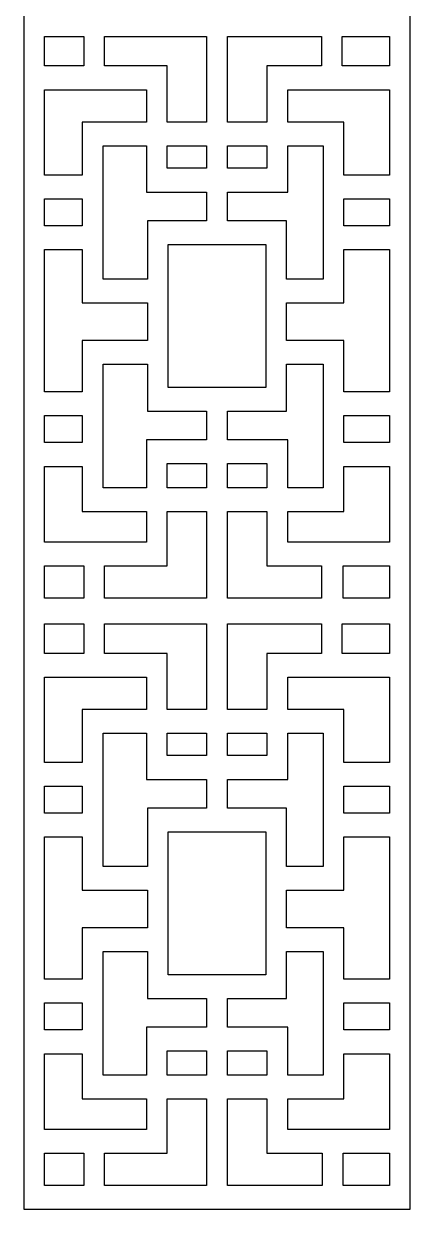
# Model space of a CAD drawing. Header units: centimetres. Extents: x -0.71 to 0.71, y -4.33 to 4.33.
# Drawn here: x -0.707 to 0.707, y -4.331 to 0.001 of the extents above; entities that cross this region are included whole.
import ezdxf

# ---------------------------------------------------------------- set-up
doc = ezdxf.new("R2010")
doc.units = ezdxf.units.CM
doc.header["$MEASUREMENT"] = 0
doc.layers.add('Layer 1', color=7, linetype='Continuous')

msp = doc.modelspace()

# ---------------------------------------------------------------- linework, layer by layer
at = {"layer": 'Layer 1', "color": 242}
for points, knots in [([(0.70659, -4.33142), (0.70659, -4.33142), (-0.70659, -4.33142), (-0.70659, -4.33142), (-0.70659, -4.33142), (-0.70659, -4.33142), (-0.70659, -2.18509), (-0.70659, -2.18509), (-0.70659, -2.18509), (-0.70659, -2.18509), (-0.70659, -2.10757), (-0.70659, -2.10757), (-0.70659, -2.10757), (-0.70659, -2.10757), (-0.70659, -0.03876), (-0.70659, -0.03876), (-0.70659, -0.03876), (-0.70659, -0.03876), (-0.70659, 0.03876), (-0.70659, 0.03876), (-0.70659, 0.03876), (-0.70659, 0.03876), (-0.70659, 2.10758), (-0.70659, 2.10758), (-0.70659, 2.10758), (-0.70659, 2.10758), (-0.70659, 2.1851), (-0.70659, 2.1851), (-0.70659, 2.1851), (-0.70659, 2.1851), (-0.70659, 4.33143), (-0.70659, 4.33143), (-0.70659, 4.33143), (-0.70659, 4.33143), (0.70659, 4.33143), (0.70659, 4.33143), (0.70659, 4.33143), (0.70659, 4.33143), (0.70659, 2.1851), (0.70659, 2.1851), (0.70659, 2.1851), (0.70659, 2.1851), (0.70659, 2.10758), (0.70659, 2.10758), (0.70659, 2.10758), (0.70659, 2.10758), (0.70659, 0.03876), (0.70659, 0.03876), (0.70659, 0.03876), (0.70659, 0.03876), (0.70659, -0.03876), (0.70659, -0.03876), (0.70659, -0.03876), (0.70659, -0.03876), (0.70659, -2.10757), (0.70659, -2.10757), (0.70659, -2.10757), (0.70659, -2.10757), (0.70659, -2.18509), (0.70659, -2.18509), (0.70659, -2.18509), (0.70659, -2.18509), (0.70659, -4.33142), (0.70659, -4.33142)], [0, 0, 0, 0, 0.0588235, 0.0588235, 0.0588235, 0.0588235, 0.1176471, 0.1176471, 0.1176471, 0.1176471, 0.1764706, 0.1764706, 0.1764706, 0.1764706, 0.2352941, 0.2352941, 0.2352941, 0.2352941, 0.2941176, 0.2941176, 0.2941176, 0.2941176, 0.3529412, 0.3529412, 0.3529412, 0.3529412, 0.4117647, 0.4117647, 0.4117647, 0.4117647, 0.4705882, 0.4705882, 0.4705882, 0.4705882, 0.5294118, 0.5294118, 0.5294118, 0.5294118, 0.5882353, 0.5882353, 0.5882353, 0.5882353, 0.6470588, 0.6470588, 0.6470588, 0.6470588, 0.7058824, 0.7058824, 0.7058824, 0.7058824, 0.7647059, 0.7647059, 0.7647059, 0.7647059, 0.8235294, 0.8235294, 0.8235294, 0.8235294, 0.8823529, 0.8823529, 0.8823529, 0.8823529, 1, 1, 1, 1]), ([(-0.48648, -0.15349), (-0.48648, -0.15349), (-0.48648, -0.04594), (-0.48648, -0.04594), (-0.48648, -0.04594), (-0.48648, -0.04594), (-0.63018, -0.04594), (-0.63018, -0.04594), (-0.63018, -0.04594), (-0.63018, -0.04594), (-0.63018, -0.15349), (-0.63018, -0.15349), (-0.63018, -0.15349), (-0.63018, -0.15349), (-0.48648, -0.15349), (-0.48648, -0.15349)], [0, 0, 0, 0, 0.2, 0.2, 0.2, 0.2, 0.4, 0.4, 0.4, 0.4, 0.6, 0.6, 0.6, 0.6, 1, 1, 1, 1]), ([(-0.41067, -0.04594), (-0.41067, -0.04594), (-0.41067, -0.15349), (-0.41067, -0.15349), (-0.41067, -0.15349), (-0.41067, -0.15349), (-0.18191, -0.15349), (-0.18191, -0.15349), (-0.18191, -0.15349), (-0.18191, -0.15349), (-0.18191, -0.35863), (-0.18191, -0.35863), (-0.18191, -0.35863), (-0.18191, -0.35863), (-0.0382, -0.35863), (-0.0382, -0.35863), (-0.0382, -0.35863), (-0.0382, -0.35863), (-0.0382, -0.08024), (-0.0382, -0.08024), (-0.0382, -0.08024), (-0.0382, -0.08024), (-0.0382, -0.04594), (-0.0382, -0.04594), (-0.0382, -0.04594), (-0.0382, -0.04594), (-0.41067, -0.04594), (-0.41067, -0.04594)], [0, 0, 0, 0, 0.125, 0.125, 0.125, 0.125, 0.25, 0.25, 0.25, 0.25, 0.375, 0.375, 0.375, 0.375, 0.5, 0.5, 0.5, 0.5, 0.625, 0.625, 0.625, 0.625, 0.75, 0.75, 0.75, 0.75, 1, 1, 1, 1]), ([(0.38213, -0.15349), (0.38213, -0.15349), (0.38213, -0.04594), (0.38213, -0.04594), (0.38213, -0.04594), (0.38213, -0.04594), (0.03821, -0.04594), (0.03821, -0.04594), (0.03821, -0.04594), (0.03821, -0.04594), (0.03821, -0.08024), (0.03821, -0.08024), (0.03821, -0.08024), (0.03821, -0.08024), (0.03821, -0.35863), (0.03821, -0.35863), (0.03821, -0.35863), (0.03821, -0.35863), (0.18191, -0.35863), (0.18191, -0.35863), (0.18191, -0.35863), (0.18191, -0.35863), (0.18191, -0.15349), (0.18191, -0.15349), (0.18191, -0.15349), (0.18191, -0.15349), (0.38213, -0.15349), (0.38213, -0.15349)], [0, 0, 0, 0, 0.125, 0.125, 0.125, 0.125, 0.25, 0.25, 0.25, 0.25, 0.375, 0.375, 0.375, 0.375, 0.5, 0.5, 0.5, 0.5, 0.625, 0.625, 0.625, 0.625, 0.75, 0.75, 0.75, 0.75, 1, 1, 1, 1]), ([(0.45793, -0.04594), (0.45793, -0.04594), (0.45793, -0.15349), (0.45793, -0.15349), (0.45793, -0.15349), (0.45793, -0.15349), (0.63018, -0.15349), (0.63018, -0.15349), (0.63018, -0.15349), (0.63018, -0.15349), (0.63018, -0.04594), (0.63018, -0.04594), (0.63018, -0.04594), (0.63018, -0.04594), (0.45793, -0.04594), (0.45793, -0.04594)], [0, 0, 0, 0, 0.2, 0.2, 0.2, 0.2, 0.4, 0.4, 0.4, 0.4, 0.6, 0.6, 0.6, 0.6, 1, 1, 1, 1]), ([(-0.63018, -0.55254), (-0.63018, -0.55254), (-0.49253, -0.55254), (-0.49253, -0.55254), (-0.49253, -0.55254), (-0.49253, -0.55254), (-0.49253, -0.35863), (-0.49253, -0.35863), (-0.49253, -0.35863), (-0.49253, -0.35863), (-0.25832, -0.35863), (-0.25832, -0.35863), (-0.25832, -0.35863), (-0.25832, -0.35863), (-0.25832, -0.24024), (-0.25832, -0.24024), (-0.25832, -0.24024), (-0.25832, -0.24024), (-0.63018, -0.24024), (-0.63018, -0.24024), (-0.63018, -0.24024), (-0.63018, -0.24024), (-0.63018, -0.55254), (-0.63018, -0.55254)], [0, 0, 0, 0, 0.1428571, 0.1428571, 0.1428571, 0.1428571, 0.2857143, 0.2857143, 0.2857143, 0.2857143, 0.4285714, 0.4285714, 0.4285714, 0.4285714, 0.5714286, 0.5714286, 0.5714286, 0.5714286, 0.7142857, 0.7142857, 0.7142857, 0.7142857, 1, 1, 1, 1]), ([(0.63018, -0.24024), (0.63018, -0.24024), (0.25833, -0.24024), (0.25833, -0.24024), (0.25833, -0.24024), (0.25833, -0.24024), (0.25833, -0.35863), (0.25833, -0.35863), (0.25833, -0.35863), (0.25833, -0.35863), (0.46395, -0.35863), (0.46395, -0.35863), (0.46395, -0.35863), (0.46395, -0.35863), (0.46395, -0.55254), (0.46395, -0.55254), (0.46395, -0.55254), (0.46395, -0.55254), (0.63018, -0.55254), (0.63018, -0.55254), (0.63018, -0.55254), (0.63018, -0.55254), (0.63018, -0.24024), (0.63018, -0.24024)], [0, 0, 0, 0, 0.1428571, 0.1428571, 0.1428571, 0.1428571, 0.2857143, 0.2857143, 0.2857143, 0.2857143, 0.4285714, 0.4285714, 0.4285714, 0.4285714, 0.5714286, 0.5714286, 0.5714286, 0.5714286, 0.7142857, 0.7142857, 0.7142857, 0.7142857, 1, 1, 1, 1]), ([(-0.0382, -0.71928), (-0.0382, -0.71928), (-0.0382, -0.61395), (-0.0382, -0.61395), (-0.0382, -0.61395), (-0.0382, -0.61395), (-0.25832, -0.61395), (-0.25832, -0.61395), (-0.25832, -0.61395), (-0.25832, -0.61395), (-0.25832, -0.44538), (-0.25832, -0.44538), (-0.25832, -0.44538), (-0.25832, -0.44538), (-0.41612, -0.44538), (-0.41612, -0.44538), (-0.41612, -0.44538), (-0.41612, -0.44538), (-0.41612, -0.93213), (-0.41612, -0.93213), (-0.41612, -0.93213), (-0.41612, -0.93213), (-0.25432, -0.93213), (-0.25432, -0.93213), (-0.25432, -0.93213), (-0.25432, -0.93213), (-0.25432, -0.71928), (-0.25432, -0.71928), (-0.25432, -0.71928), (-0.25432, -0.71928), (-0.0382, -0.71928), (-0.0382, -0.71928)], [0, 0, 0, 0, 0.1111111, 0.1111111, 0.1111111, 0.1111111, 0.2222222, 0.2222222, 0.2222222, 0.2222222, 0.3333333, 0.3333333, 0.3333333, 0.3333333, 0.4444444, 0.4444444, 0.4444444, 0.4444444, 0.5555556, 0.5555556, 0.5555556, 0.5555556, 0.6666667, 0.6666667, 0.6666667, 0.6666667, 0.7777778, 0.7777778, 0.7777778, 0.7777778, 1, 1, 1, 1]), ([(-0.0382, -0.52719), (-0.0382, -0.52719), (-0.0382, -0.44538), (-0.0382, -0.44538), (-0.0382, -0.44538), (-0.0382, -0.44538), (-0.18191, -0.44538), (-0.18191, -0.44538), (-0.18191, -0.44538), (-0.18191, -0.44538), (-0.18191, -0.52719), (-0.18191, -0.52719), (-0.18191, -0.52719), (-0.18191, -0.52719), (-0.0382, -0.52719), (-0.0382, -0.52719)], [0, 0, 0, 0, 0.2, 0.2, 0.2, 0.2, 0.4, 0.4, 0.4, 0.4, 0.6, 0.6, 0.6, 0.6, 1, 1, 1, 1]), ([(0.03821, -0.44538), (0.03821, -0.44538), (0.03821, -0.52719), (0.03821, -0.52719), (0.03821, -0.52719), (0.03821, -0.52719), (0.18191, -0.52719), (0.18191, -0.52719), (0.18191, -0.52719), (0.18191, -0.52719), (0.18191, -0.44538), (0.18191, -0.44538), (0.18191, -0.44538), (0.18191, -0.44538), (0.03821, -0.44538), (0.03821, -0.44538)], [0, 0, 0, 0, 0.2, 0.2, 0.2, 0.2, 0.4, 0.4, 0.4, 0.4, 0.6, 0.6, 0.6, 0.6, 1, 1, 1, 1]), ([(0.03821, -0.61395), (0.03821, -0.61395), (0.03821, -0.71928), (0.03821, -0.71928), (0.03821, -0.71928), (0.03821, -0.71928), (0.25432, -0.71928), (0.25432, -0.71928), (0.25432, -0.71928), (0.25432, -0.71928), (0.25432, -0.93213), (0.25432, -0.93213), (0.25432, -0.93213), (0.25432, -0.93213), (0.38753, -0.93213), (0.38753, -0.93213), (0.38753, -0.93213), (0.38753, -0.93213), (0.38753, -0.44538), (0.38753, -0.44538), (0.38753, -0.44538), (0.38753, -0.44538), (0.25833, -0.44538), (0.25833, -0.44538), (0.25833, -0.44538), (0.25833, -0.44538), (0.25833, -0.61395), (0.25833, -0.61395), (0.25833, -0.61395), (0.25833, -0.61395), (0.03821, -0.61395), (0.03821, -0.61395)], [0, 0, 0, 0, 0.1111111, 0.1111111, 0.1111111, 0.1111111, 0.2222222, 0.2222222, 0.2222222, 0.2222222, 0.3333333, 0.3333333, 0.3333333, 0.3333333, 0.4444444, 0.4444444, 0.4444444, 0.4444444, 0.5555556, 0.5555556, 0.5555556, 0.5555556, 0.6666667, 0.6666667, 0.6666667, 0.6666667, 0.7777778, 0.7777778, 0.7777778, 0.7777778, 1, 1, 1, 1]), ([(-0.63018, -0.73786), (-0.63018, -0.73786), (-0.49253, -0.73786), (-0.49253, -0.73786), (-0.49253, -0.73786), (-0.49253, -0.73786), (-0.49253, -0.63929), (-0.49253, -0.63929), (-0.49253, -0.63929), (-0.49253, -0.63929), (-0.63018, -0.63929), (-0.63018, -0.63929), (-0.63018, -0.63929), (-0.63018, -0.63929), (-0.63018, -0.73786), (-0.63018, -0.73786)], [0, 0, 0, 0, 0.2, 0.2, 0.2, 0.2, 0.4, 0.4, 0.4, 0.4, 0.6, 0.6, 0.6, 0.6, 1, 1, 1, 1]), ([(0.63018, -0.63929), (0.63018, -0.63929), (0.46395, -0.63929), (0.46395, -0.63929), (0.46395, -0.63929), (0.46395, -0.63929), (0.46395, -0.73786), (0.46395, -0.73786), (0.46395, -0.73786), (0.46395, -0.73786), (0.63018, -0.73786), (0.63018, -0.73786), (0.63018, -0.73786), (0.63018, -0.73786), (0.63018, -0.63929), (0.63018, -0.63929)], [0, 0, 0, 0, 0.2, 0.2, 0.2, 0.2, 0.4, 0.4, 0.4, 0.4, 0.6, 0.6, 0.6, 0.6, 1, 1, 1, 1]), ([(0.17791, -0.80604), (0.17791, -0.80604), (-0.1779, -0.80604), (-0.1779, -0.80604), (-0.1779, -0.80604), (-0.1779, -0.80604), (-0.1779, -1.32826), (-0.1779, -1.32826), (-0.1779, -1.32826), (-0.1779, -1.32826), (0.17791, -1.32826), (0.17791, -1.32826), (0.17791, -1.32826), (0.17791, -1.32826), (0.17791, -0.80604), (0.17791, -0.80604)], [0, 0, 0, 0, 0.2, 0.2, 0.2, 0.2, 0.4, 0.4, 0.4, 0.4, 0.6, 0.6, 0.6, 0.6, 1, 1, 1, 1]), ([(-0.63018, -1.34439), (-0.63018, -1.34439), (-0.49253, -1.34439), (-0.49253, -1.34439), (-0.49253, -1.34439), (-0.49253, -1.34439), (-0.49253, -1.1568), (-0.49253, -1.1568), (-0.49253, -1.1568), (-0.49253, -1.1568), (-0.25432, -1.1568), (-0.25432, -1.1568), (-0.25432, -1.1568), (-0.25432, -1.1568), (-0.25432, -1.01889), (-0.25432, -1.01889), (-0.25432, -1.01889), (-0.25432, -1.01889), (-0.49253, -1.01889), (-0.49253, -1.01889), (-0.49253, -1.01889), (-0.49253, -1.01889), (-0.49253, -0.82462), (-0.49253, -0.82462), (-0.49253, -0.82462), (-0.49253, -0.82462), (-0.63018, -0.82462), (-0.63018, -0.82462), (-0.63018, -0.82462), (-0.63018, -0.82462), (-0.63018, -1.34439), (-0.63018, -1.34439)], [0, 0, 0, 0, 0.1111111, 0.1111111, 0.1111111, 0.1111111, 0.2222222, 0.2222222, 0.2222222, 0.2222222, 0.3333333, 0.3333333, 0.3333333, 0.3333333, 0.4444444, 0.4444444, 0.4444444, 0.4444444, 0.5555556, 0.5555556, 0.5555556, 0.5555556, 0.6666667, 0.6666667, 0.6666667, 0.6666667, 0.7777778, 0.7777778, 0.7777778, 0.7777778, 1, 1, 1, 1]), ([(0.63018, -0.82462), (0.63018, -0.82462), (0.46395, -0.82462), (0.46395, -0.82462), (0.46395, -0.82462), (0.46395, -0.82462), (0.46395, -1.01889), (0.46395, -1.01889), (0.46395, -1.01889), (0.46395, -1.01889), (0.25432, -1.01889), (0.25432, -1.01889), (0.25432, -1.01889), (0.25432, -1.01889), (0.25432, -1.1568), (0.25432, -1.1568), (0.25432, -1.1568), (0.25432, -1.1568), (0.46395, -1.1568), (0.46395, -1.1568), (0.46395, -1.1568), (0.46395, -1.1568), (0.46395, -1.34439), (0.46395, -1.34439), (0.46395, -1.34439), (0.46395, -1.34439), (0.63018, -1.34439), (0.63018, -1.34439), (0.63018, -1.34439), (0.63018, -1.34439), (0.63018, -0.82462), (0.63018, -0.82462)], [0, 0, 0, 0, 0.1111111, 0.1111111, 0.1111111, 0.1111111, 0.2222222, 0.2222222, 0.2222222, 0.2222222, 0.3333333, 0.3333333, 0.3333333, 0.3333333, 0.4444444, 0.4444444, 0.4444444, 0.4444444, 0.5555556, 0.5555556, 0.5555556, 0.5555556, 0.6666667, 0.6666667, 0.6666667, 0.6666667, 0.7777778, 0.7777778, 0.7777778, 0.7777778, 1, 1, 1, 1]), ([(-0.25832, -1.69483), (-0.25832, -1.69483), (-0.25832, -1.51925), (-0.25832, -1.51925), (-0.25832, -1.51925), (-0.25832, -1.51925), (-0.0382, -1.51925), (-0.0382, -1.51925), (-0.0382, -1.51925), (-0.0382, -1.51925), (-0.0382, -1.41502), (-0.0382, -1.41502), (-0.0382, -1.41502), (-0.0382, -1.41502), (-0.25432, -1.41502), (-0.25432, -1.41502), (-0.25432, -1.41502), (-0.25432, -1.41502), (-0.25432, -1.24356), (-0.25432, -1.24356), (-0.25432, -1.24356), (-0.25432, -1.24356), (-0.41612, -1.24356), (-0.41612, -1.24356), (-0.41612, -1.24356), (-0.41612, -1.24356), (-0.41612, -1.69483), (-0.41612, -1.69483), (-0.41612, -1.69483), (-0.41612, -1.69483), (-0.25832, -1.69483), (-0.25832, -1.69483)], [0, 0, 0, 0, 0.1111111, 0.1111111, 0.1111111, 0.1111111, 0.2222222, 0.2222222, 0.2222222, 0.2222222, 0.3333333, 0.3333333, 0.3333333, 0.3333333, 0.4444444, 0.4444444, 0.4444444, 0.4444444, 0.5555556, 0.5555556, 0.5555556, 0.5555556, 0.6666667, 0.6666667, 0.6666667, 0.6666667, 0.7777778, 0.7777778, 0.7777778, 0.7777778, 1, 1, 1, 1]), ([(0.25432, -1.24356), (0.25432, -1.24356), (0.25432, -1.41502), (0.25432, -1.41502), (0.25432, -1.41502), (0.25432, -1.41502), (0.03821, -1.41502), (0.03821, -1.41502), (0.03821, -1.41502), (0.03821, -1.41502), (0.03821, -1.51925), (0.03821, -1.51925), (0.03821, -1.51925), (0.03821, -1.51925), (0.25833, -1.51925), (0.25833, -1.51925), (0.25833, -1.51925), (0.25833, -1.51925), (0.25833, -1.69483), (0.25833, -1.69483), (0.25833, -1.69483), (0.25833, -1.69483), (0.38753, -1.69483), (0.38753, -1.69483), (0.38753, -1.69483), (0.38753, -1.69483), (0.38753, -1.24356), (0.38753, -1.24356), (0.38753, -1.24356), (0.38753, -1.24356), (0.25432, -1.24356), (0.25432, -1.24356)], [0, 0, 0, 0, 0.1111111, 0.1111111, 0.1111111, 0.1111111, 0.2222222, 0.2222222, 0.2222222, 0.2222222, 0.3333333, 0.3333333, 0.3333333, 0.3333333, 0.4444444, 0.4444444, 0.4444444, 0.4444444, 0.5555556, 0.5555556, 0.5555556, 0.5555556, 0.6666667, 0.6666667, 0.6666667, 0.6666667, 0.7777778, 0.7777778, 0.7777778, 0.7777778, 1, 1, 1, 1]), ([(-0.63018, -1.52972), (-0.63018, -1.52972), (-0.49253, -1.52972), (-0.49253, -1.52972), (-0.49253, -1.52972), (-0.49253, -1.52972), (-0.49253, -1.43115), (-0.49253, -1.43115), (-0.49253, -1.43115), (-0.49253, -1.43115), (-0.63018, -1.43115), (-0.63018, -1.43115), (-0.63018, -1.43115), (-0.63018, -1.43115), (-0.63018, -1.52972), (-0.63018, -1.52972)], [0, 0, 0, 0, 0.2, 0.2, 0.2, 0.2, 0.4, 0.4, 0.4, 0.4, 0.6, 0.6, 0.6, 0.6, 1, 1, 1, 1]), ([(0.63018, -1.43115), (0.63018, -1.43115), (0.46395, -1.43115), (0.46395, -1.43115), (0.46395, -1.43115), (0.46395, -1.43115), (0.46395, -1.52972), (0.46395, -1.52972), (0.46395, -1.52972), (0.46395, -1.52972), (0.63018, -1.52972), (0.63018, -1.52972), (0.63018, -1.52972), (0.63018, -1.52972), (0.63018, -1.43115), (0.63018, -1.43115)], [0, 0, 0, 0, 0.2, 0.2, 0.2, 0.2, 0.4, 0.4, 0.4, 0.4, 0.6, 0.6, 0.6, 0.6, 1, 1, 1, 1]), ([(-0.63018, -1.89296), (-0.63018, -1.89296), (-0.25832, -1.89296), (-0.25832, -1.89296), (-0.25832, -1.89296), (-0.25832, -1.89296), (-0.25832, -1.78159), (-0.25832, -1.78159), (-0.25832, -1.78159), (-0.25832, -1.78159), (-0.49253, -1.78159), (-0.49253, -1.78159), (-0.49253, -1.78159), (-0.49253, -1.78159), (-0.49253, -1.61647), (-0.49253, -1.61647), (-0.49253, -1.61647), (-0.49253, -1.61647), (-0.63018, -1.61647), (-0.63018, -1.61647), (-0.63018, -1.61647), (-0.63018, -1.61647), (-0.63018, -1.89296), (-0.63018, -1.89296)], [0, 0, 0, 0, 0.1428571, 0.1428571, 0.1428571, 0.1428571, 0.2857143, 0.2857143, 0.2857143, 0.2857143, 0.4285714, 0.4285714, 0.4285714, 0.4285714, 0.5714286, 0.5714286, 0.5714286, 0.5714286, 0.7142857, 0.7142857, 0.7142857, 0.7142857, 1, 1, 1, 1]), ([(-0.0382, -1.69483), (-0.0382, -1.69483), (-0.0382, -1.60601), (-0.0382, -1.60601), (-0.0382, -1.60601), (-0.0382, -1.60601), (-0.18191, -1.60601), (-0.18191, -1.60601), (-0.18191, -1.60601), (-0.18191, -1.60601), (-0.18191, -1.69483), (-0.18191, -1.69483), (-0.18191, -1.69483), (-0.18191, -1.69483), (-0.0382, -1.69483), (-0.0382, -1.69483)], [0, 0, 0, 0, 0.2, 0.2, 0.2, 0.2, 0.4, 0.4, 0.4, 0.4, 0.6, 0.6, 0.6, 0.6, 1, 1, 1, 1]), ([(0.18191, -1.69483), (0.18191, -1.69483), (0.18191, -1.60601), (0.18191, -1.60601), (0.18191, -1.60601), (0.18191, -1.60601), (0.03821, -1.60601), (0.03821, -1.60601), (0.03821, -1.60601), (0.03821, -1.60601), (0.03821, -1.69483), (0.03821, -1.69483), (0.03821, -1.69483), (0.03821, -1.69483), (0.18191, -1.69483), (0.18191, -1.69483)], [0, 0, 0, 0, 0.2, 0.2, 0.2, 0.2, 0.4, 0.4, 0.4, 0.4, 0.6, 0.6, 0.6, 0.6, 1, 1, 1, 1]), ([(0.63018, -1.61647), (0.63018, -1.61647), (0.46395, -1.61647), (0.46395, -1.61647), (0.46395, -1.61647), (0.46395, -1.61647), (0.46395, -1.78159), (0.46395, -1.78159), (0.46395, -1.78159), (0.46395, -1.78159), (0.25833, -1.78159), (0.25833, -1.78159), (0.25833, -1.78159), (0.25833, -1.78159), (0.25833, -1.89296), (0.25833, -1.89296), (0.25833, -1.89296), (0.25833, -1.89296), (0.63018, -1.89296), (0.63018, -1.89296), (0.63018, -1.89296), (0.63018, -1.89296), (0.63018, -1.61647), (0.63018, -1.61647)], [0, 0, 0, 0, 0.1428571, 0.1428571, 0.1428571, 0.1428571, 0.2857143, 0.2857143, 0.2857143, 0.2857143, 0.4285714, 0.4285714, 0.4285714, 0.4285714, 0.5714286, 0.5714286, 0.5714286, 0.5714286, 0.7142857, 0.7142857, 0.7142857, 0.7142857, 1, 1, 1, 1]), ([(-0.41067, -1.97971), (-0.41067, -1.97971), (-0.41067, -2.09833), (-0.41067, -2.09833), (-0.41067, -2.09833), (-0.41067, -2.09833), (-0.0382, -2.09833), (-0.0382, -2.09833), (-0.0382, -2.09833), (-0.0382, -2.09833), (-0.0382, -1.78159), (-0.0382, -1.78159), (-0.0382, -1.78159), (-0.0382, -1.78159), (-0.18191, -1.78159), (-0.18191, -1.78159), (-0.18191, -1.78159), (-0.18191, -1.78159), (-0.18191, -1.97971), (-0.18191, -1.97971), (-0.18191, -1.97971), (-0.18191, -1.97971), (-0.41067, -1.97971), (-0.41067, -1.97971)], [0, 0, 0, 0, 0.1428571, 0.1428571, 0.1428571, 0.1428571, 0.2857143, 0.2857143, 0.2857143, 0.2857143, 0.4285714, 0.4285714, 0.4285714, 0.4285714, 0.5714286, 0.5714286, 0.5714286, 0.5714286, 0.7142857, 0.7142857, 0.7142857, 0.7142857, 1, 1, 1, 1]), ([(0.38213, -2.09833), (0.38213, -2.09833), (0.38213, -1.97971), (0.38213, -1.97971), (0.38213, -1.97971), (0.38213, -1.97971), (0.18191, -1.97971), (0.18191, -1.97971), (0.18191, -1.97971), (0.18191, -1.97971), (0.18191, -1.78159), (0.18191, -1.78159), (0.18191, -1.78159), (0.18191, -1.78159), (0.03821, -1.78159), (0.03821, -1.78159), (0.03821, -1.78159), (0.03821, -1.78159), (0.03821, -2.09833), (0.03821, -2.09833), (0.03821, -2.09833), (0.03821, -2.09833), (0.38213, -2.09833), (0.38213, -2.09833)], [0, 0, 0, 0, 0.1428571, 0.1428571, 0.1428571, 0.1428571, 0.2857143, 0.2857143, 0.2857143, 0.2857143, 0.4285714, 0.4285714, 0.4285714, 0.4285714, 0.5714286, 0.5714286, 0.5714286, 0.5714286, 0.7142857, 0.7142857, 0.7142857, 0.7142857, 1, 1, 1, 1]), ([(-0.48713, -2.09833), (-0.48713, -2.09833), (-0.48713, -1.97971), (-0.48713, -1.97971), (-0.48713, -1.97971), (-0.48713, -1.97971), (-0.63018, -1.97971), (-0.63018, -1.97971), (-0.63018, -1.97971), (-0.63018, -1.97971), (-0.63018, -2.09833), (-0.63018, -2.09833), (-0.63018, -2.09833), (-0.63018, -2.09833), (-0.48713, -2.09833), (-0.48713, -2.09833)], [0, 0, 0, 0, 0.2, 0.2, 0.2, 0.2, 0.4, 0.4, 0.4, 0.4, 0.6, 0.6, 0.6, 0.6, 1, 1, 1, 1]), ([(0.63018, -1.97971), (0.63018, -1.97971), (0.46108, -1.97971), (0.46108, -1.97971), (0.46108, -1.97971), (0.46108, -1.97971), (0.46108, -2.09833), (0.46108, -2.09833), (0.46108, -2.09833), (0.46108, -2.09833), (0.63018, -2.09833), (0.63018, -2.09833), (0.63018, -2.09833), (0.63018, -2.09833), (0.63018, -1.97971), (0.63018, -1.97971)], [0, 0, 0, 0, 0.2, 0.2, 0.2, 0.2, 0.4, 0.4, 0.4, 0.4, 0.6, 0.6, 0.6, 0.6, 1, 1, 1, 1]), ([(-0.48648, -2.29982), (-0.48648, -2.29982), (-0.48648, -2.19227), (-0.48648, -2.19227), (-0.48648, -2.19227), (-0.48648, -2.19227), (-0.63018, -2.19227), (-0.63018, -2.19227), (-0.63018, -2.19227), (-0.63018, -2.19227), (-0.63018, -2.29982), (-0.63018, -2.29982), (-0.63018, -2.29982), (-0.63018, -2.29982), (-0.48648, -2.29982), (-0.48648, -2.29982)], [0, 0, 0, 0, 0.2, 0.2, 0.2, 0.2, 0.4, 0.4, 0.4, 0.4, 0.6, 0.6, 0.6, 0.6, 1, 1, 1, 1]), ([(-0.41067, -2.19227), (-0.41067, -2.19227), (-0.41067, -2.29982), (-0.41067, -2.29982), (-0.41067, -2.29982), (-0.41067, -2.29982), (-0.18191, -2.29982), (-0.18191, -2.29982), (-0.18191, -2.29982), (-0.18191, -2.29982), (-0.18191, -2.50496), (-0.18191, -2.50496), (-0.18191, -2.50496), (-0.18191, -2.50496), (-0.0382, -2.50496), (-0.0382, -2.50496), (-0.0382, -2.50496), (-0.0382, -2.50496), (-0.0382, -2.22658), (-0.0382, -2.22658), (-0.0382, -2.22658), (-0.0382, -2.22658), (-0.0382, -2.19227), (-0.0382, -2.19227), (-0.0382, -2.19227), (-0.0382, -2.19227), (-0.41067, -2.19227), (-0.41067, -2.19227)], [0, 0, 0, 0, 0.125, 0.125, 0.125, 0.125, 0.25, 0.25, 0.25, 0.25, 0.375, 0.375, 0.375, 0.375, 0.5, 0.5, 0.5, 0.5, 0.625, 0.625, 0.625, 0.625, 0.75, 0.75, 0.75, 0.75, 1, 1, 1, 1]), ([(0.38213, -2.29982), (0.38213, -2.29982), (0.38213, -2.19227), (0.38213, -2.19227), (0.38213, -2.19227), (0.38213, -2.19227), (0.03821, -2.19227), (0.03821, -2.19227), (0.03821, -2.19227), (0.03821, -2.19227), (0.03821, -2.22658), (0.03821, -2.22658), (0.03821, -2.22658), (0.03821, -2.22658), (0.03821, -2.50496), (0.03821, -2.50496), (0.03821, -2.50496), (0.03821, -2.50496), (0.18191, -2.50496), (0.18191, -2.50496), (0.18191, -2.50496), (0.18191, -2.50496), (0.18191, -2.29982), (0.18191, -2.29982), (0.18191, -2.29982), (0.18191, -2.29982), (0.38213, -2.29982), (0.38213, -2.29982)], [0, 0, 0, 0, 0.125, 0.125, 0.125, 0.125, 0.25, 0.25, 0.25, 0.25, 0.375, 0.375, 0.375, 0.375, 0.5, 0.5, 0.5, 0.5, 0.625, 0.625, 0.625, 0.625, 0.75, 0.75, 0.75, 0.75, 1, 1, 1, 1]), ([(0.45793, -2.19227), (0.45793, -2.19227), (0.45793, -2.29982), (0.45793, -2.29982), (0.45793, -2.29982), (0.45793, -2.29982), (0.63018, -2.29982), (0.63018, -2.29982), (0.63018, -2.29982), (0.63018, -2.29982), (0.63018, -2.19227), (0.63018, -2.19227), (0.63018, -2.19227), (0.63018, -2.19227), (0.45793, -2.19227), (0.45793, -2.19227)], [0, 0, 0, 0, 0.2, 0.2, 0.2, 0.2, 0.4, 0.4, 0.4, 0.4, 0.6, 0.6, 0.6, 0.6, 1, 1, 1, 1]), ([(-0.63018, -2.69887), (-0.63018, -2.69887), (-0.49253, -2.69887), (-0.49253, -2.69887), (-0.49253, -2.69887), (-0.49253, -2.69887), (-0.49253, -2.50496), (-0.49253, -2.50496), (-0.49253, -2.50496), (-0.49253, -2.50496), (-0.25832, -2.50496), (-0.25832, -2.50496), (-0.25832, -2.50496), (-0.25832, -2.50496), (-0.25832, -2.38658), (-0.25832, -2.38658), (-0.25832, -2.38658), (-0.25832, -2.38658), (-0.63018, -2.38658), (-0.63018, -2.38658), (-0.63018, -2.38658), (-0.63018, -2.38658), (-0.63018, -2.69887), (-0.63018, -2.69887)], [0, 0, 0, 0, 0.1428571, 0.1428571, 0.1428571, 0.1428571, 0.2857143, 0.2857143, 0.2857143, 0.2857143, 0.4285714, 0.4285714, 0.4285714, 0.4285714, 0.5714286, 0.5714286, 0.5714286, 0.5714286, 0.7142857, 0.7142857, 0.7142857, 0.7142857, 1, 1, 1, 1]), ([(0.63018, -2.38658), (0.63018, -2.38658), (0.25833, -2.38658), (0.25833, -2.38658), (0.25833, -2.38658), (0.25833, -2.38658), (0.25833, -2.50496), (0.25833, -2.50496), (0.25833, -2.50496), (0.25833, -2.50496), (0.46395, -2.50496), (0.46395, -2.50496), (0.46395, -2.50496), (0.46395, -2.50496), (0.46395, -2.69887), (0.46395, -2.69887), (0.46395, -2.69887), (0.46395, -2.69887), (0.63018, -2.69887), (0.63018, -2.69887), (0.63018, -2.69887), (0.63018, -2.69887), (0.63018, -2.38658), (0.63018, -2.38658)], [0, 0, 0, 0, 0.1428571, 0.1428571, 0.1428571, 0.1428571, 0.2857143, 0.2857143, 0.2857143, 0.2857143, 0.4285714, 0.4285714, 0.4285714, 0.4285714, 0.5714286, 0.5714286, 0.5714286, 0.5714286, 0.7142857, 0.7142857, 0.7142857, 0.7142857, 1, 1, 1, 1]), ([(-0.0382, -2.86562), (-0.0382, -2.86562), (-0.0382, -2.76028), (-0.0382, -2.76028), (-0.0382, -2.76028), (-0.0382, -2.76028), (-0.25832, -2.76028), (-0.25832, -2.76028), (-0.25832, -2.76028), (-0.25832, -2.76028), (-0.25832, -2.59172), (-0.25832, -2.59172), (-0.25832, -2.59172), (-0.25832, -2.59172), (-0.41612, -2.59172), (-0.41612, -2.59172), (-0.41612, -2.59172), (-0.41612, -2.59172), (-0.41612, -3.07847), (-0.41612, -3.07847), (-0.41612, -3.07847), (-0.41612, -3.07847), (-0.25432, -3.07847), (-0.25432, -3.07847), (-0.25432, -3.07847), (-0.25432, -3.07847), (-0.25432, -2.86562), (-0.25432, -2.86562), (-0.25432, -2.86562), (-0.25432, -2.86562), (-0.0382, -2.86562), (-0.0382, -2.86562)], [0, 0, 0, 0, 0.1111111, 0.1111111, 0.1111111, 0.1111111, 0.2222222, 0.2222222, 0.2222222, 0.2222222, 0.3333333, 0.3333333, 0.3333333, 0.3333333, 0.4444444, 0.4444444, 0.4444444, 0.4444444, 0.5555556, 0.5555556, 0.5555556, 0.5555556, 0.6666667, 0.6666667, 0.6666667, 0.6666667, 0.7777778, 0.7777778, 0.7777778, 0.7777778, 1, 1, 1, 1]), ([(-0.0382, -2.67353), (-0.0382, -2.67353), (-0.0382, -2.59172), (-0.0382, -2.59172), (-0.0382, -2.59172), (-0.0382, -2.59172), (-0.18191, -2.59172), (-0.18191, -2.59172), (-0.18191, -2.59172), (-0.18191, -2.59172), (-0.18191, -2.67353), (-0.18191, -2.67353), (-0.18191, -2.67353), (-0.18191, -2.67353), (-0.0382, -2.67353), (-0.0382, -2.67353)], [0, 0, 0, 0, 0.2, 0.2, 0.2, 0.2, 0.4, 0.4, 0.4, 0.4, 0.6, 0.6, 0.6, 0.6, 1, 1, 1, 1]), ([(0.03821, -2.59172), (0.03821, -2.59172), (0.03821, -2.67353), (0.03821, -2.67353), (0.03821, -2.67353), (0.03821, -2.67353), (0.18191, -2.67353), (0.18191, -2.67353), (0.18191, -2.67353), (0.18191, -2.67353), (0.18191, -2.59172), (0.18191, -2.59172), (0.18191, -2.59172), (0.18191, -2.59172), (0.03821, -2.59172), (0.03821, -2.59172)], [0, 0, 0, 0, 0.2, 0.2, 0.2, 0.2, 0.4, 0.4, 0.4, 0.4, 0.6, 0.6, 0.6, 0.6, 1, 1, 1, 1]), ([(0.03821, -2.76028), (0.03821, -2.76028), (0.03821, -2.86562), (0.03821, -2.86562), (0.03821, -2.86562), (0.03821, -2.86562), (0.25432, -2.86562), (0.25432, -2.86562), (0.25432, -2.86562), (0.25432, -2.86562), (0.25432, -3.07847), (0.25432, -3.07847), (0.25432, -3.07847), (0.25432, -3.07847), (0.38753, -3.07847), (0.38753, -3.07847), (0.38753, -3.07847), (0.38753, -3.07847), (0.38753, -2.59172), (0.38753, -2.59172), (0.38753, -2.59172), (0.38753, -2.59172), (0.25833, -2.59172), (0.25833, -2.59172), (0.25833, -2.59172), (0.25833, -2.59172), (0.25833, -2.76028), (0.25833, -2.76028), (0.25833, -2.76028), (0.25833, -2.76028), (0.03821, -2.76028), (0.03821, -2.76028)], [0, 0, 0, 0, 0.1111111, 0.1111111, 0.1111111, 0.1111111, 0.2222222, 0.2222222, 0.2222222, 0.2222222, 0.3333333, 0.3333333, 0.3333333, 0.3333333, 0.4444444, 0.4444444, 0.4444444, 0.4444444, 0.5555556, 0.5555556, 0.5555556, 0.5555556, 0.6666667, 0.6666667, 0.6666667, 0.6666667, 0.7777778, 0.7777778, 0.7777778, 0.7777778, 1, 1, 1, 1]), ([(-0.63018, -2.8842), (-0.63018, -2.8842), (-0.49253, -2.8842), (-0.49253, -2.8842), (-0.49253, -2.8842), (-0.49253, -2.8842), (-0.49253, -2.78562), (-0.49253, -2.78562), (-0.49253, -2.78562), (-0.49253, -2.78562), (-0.63018, -2.78562), (-0.63018, -2.78562), (-0.63018, -2.78562), (-0.63018, -2.78562), (-0.63018, -2.8842), (-0.63018, -2.8842)], [0, 0, 0, 0, 0.2, 0.2, 0.2, 0.2, 0.4, 0.4, 0.4, 0.4, 0.6, 0.6, 0.6, 0.6, 1, 1, 1, 1]), ([(0.63018, -2.78562), (0.63018, -2.78562), (0.46395, -2.78562), (0.46395, -2.78562), (0.46395, -2.78562), (0.46395, -2.78562), (0.46395, -2.8842), (0.46395, -2.8842), (0.46395, -2.8842), (0.46395, -2.8842), (0.63018, -2.8842), (0.63018, -2.8842), (0.63018, -2.8842), (0.63018, -2.8842), (0.63018, -2.78562), (0.63018, -2.78562)], [0, 0, 0, 0, 0.2, 0.2, 0.2, 0.2, 0.4, 0.4, 0.4, 0.4, 0.6, 0.6, 0.6, 0.6, 1, 1, 1, 1]), ([(-0.63018, -3.49072), (-0.63018, -3.49072), (-0.49253, -3.49072), (-0.49253, -3.49072), (-0.49253, -3.49072), (-0.49253, -3.49072), (-0.49253, -3.30314), (-0.49253, -3.30314), (-0.49253, -3.30314), (-0.49253, -3.30314), (-0.25432, -3.30314), (-0.25432, -3.30314), (-0.25432, -3.30314), (-0.25432, -3.30314), (-0.25432, -3.16522), (-0.25432, -3.16522), (-0.25432, -3.16522), (-0.25432, -3.16522), (-0.49253, -3.16522), (-0.49253, -3.16522), (-0.49253, -3.16522), (-0.49253, -3.16522), (-0.49253, -2.97095), (-0.49253, -2.97095), (-0.49253, -2.97095), (-0.49253, -2.97095), (-0.63018, -2.97095), (-0.63018, -2.97095), (-0.63018, -2.97095), (-0.63018, -2.97095), (-0.63018, -3.49072), (-0.63018, -3.49072)], [0, 0, 0, 0, 0.1111111, 0.1111111, 0.1111111, 0.1111111, 0.2222222, 0.2222222, 0.2222222, 0.2222222, 0.3333333, 0.3333333, 0.3333333, 0.3333333, 0.4444444, 0.4444444, 0.4444444, 0.4444444, 0.5555556, 0.5555556, 0.5555556, 0.5555556, 0.6666667, 0.6666667, 0.6666667, 0.6666667, 0.7777778, 0.7777778, 0.7777778, 0.7777778, 1, 1, 1, 1]), ([(0.17791, -2.95237), (0.17791, -2.95237), (-0.1779, -2.95237), (-0.1779, -2.95237), (-0.1779, -2.95237), (-0.1779, -2.95237), (-0.1779, -3.4746), (-0.1779, -3.4746), (-0.1779, -3.4746), (-0.1779, -3.4746), (0.17791, -3.4746), (0.17791, -3.4746), (0.17791, -3.4746), (0.17791, -3.4746), (0.17791, -2.95237), (0.17791, -2.95237)], [0, 0, 0, 0, 0.2, 0.2, 0.2, 0.2, 0.4, 0.4, 0.4, 0.4, 0.6, 0.6, 0.6, 0.6, 1, 1, 1, 1]), ([(0.63018, -2.97095), (0.63018, -2.97095), (0.46395, -2.97095), (0.46395, -2.97095), (0.46395, -2.97095), (0.46395, -2.97095), (0.46395, -3.16522), (0.46395, -3.16522), (0.46395, -3.16522), (0.46395, -3.16522), (0.25432, -3.16522), (0.25432, -3.16522), (0.25432, -3.16522), (0.25432, -3.16522), (0.25432, -3.30314), (0.25432, -3.30314), (0.25432, -3.30314), (0.25432, -3.30314), (0.46395, -3.30314), (0.46395, -3.30314), (0.46395, -3.30314), (0.46395, -3.30314), (0.46395, -3.49072), (0.46395, -3.49072), (0.46395, -3.49072), (0.46395, -3.49072), (0.63018, -3.49072), (0.63018, -3.49072), (0.63018, -3.49072), (0.63018, -3.49072), (0.63018, -2.97095), (0.63018, -2.97095)], [0, 0, 0, 0, 0.1111111, 0.1111111, 0.1111111, 0.1111111, 0.2222222, 0.2222222, 0.2222222, 0.2222222, 0.3333333, 0.3333333, 0.3333333, 0.3333333, 0.4444444, 0.4444444, 0.4444444, 0.4444444, 0.5555556, 0.5555556, 0.5555556, 0.5555556, 0.6666667, 0.6666667, 0.6666667, 0.6666667, 0.7777778, 0.7777778, 0.7777778, 0.7777778, 1, 1, 1, 1]), ([(-0.25832, -3.84116), (-0.25832, -3.84116), (-0.25832, -3.66558), (-0.25832, -3.66558), (-0.25832, -3.66558), (-0.25832, -3.66558), (-0.0382, -3.66558), (-0.0382, -3.66558), (-0.0382, -3.66558), (-0.0382, -3.66558), (-0.0382, -3.56135), (-0.0382, -3.56135), (-0.0382, -3.56135), (-0.0382, -3.56135), (-0.25432, -3.56135), (-0.25432, -3.56135), (-0.25432, -3.56135), (-0.25432, -3.56135), (-0.25432, -3.38989), (-0.25432, -3.38989), (-0.25432, -3.38989), (-0.25432, -3.38989), (-0.41612, -3.38989), (-0.41612, -3.38989), (-0.41612, -3.38989), (-0.41612, -3.38989), (-0.41612, -3.84116), (-0.41612, -3.84116), (-0.41612, -3.84116), (-0.41612, -3.84116), (-0.25832, -3.84116), (-0.25832, -3.84116)], [0, 0, 0, 0, 0.1111111, 0.1111111, 0.1111111, 0.1111111, 0.2222222, 0.2222222, 0.2222222, 0.2222222, 0.3333333, 0.3333333, 0.3333333, 0.3333333, 0.4444444, 0.4444444, 0.4444444, 0.4444444, 0.5555556, 0.5555556, 0.5555556, 0.5555556, 0.6666667, 0.6666667, 0.6666667, 0.6666667, 0.7777778, 0.7777778, 0.7777778, 0.7777778, 1, 1, 1, 1]), ([(0.25432, -3.38989), (0.25432, -3.38989), (0.25432, -3.56135), (0.25432, -3.56135), (0.25432, -3.56135), (0.25432, -3.56135), (0.03821, -3.56135), (0.03821, -3.56135), (0.03821, -3.56135), (0.03821, -3.56135), (0.03821, -3.66558), (0.03821, -3.66558), (0.03821, -3.66558), (0.03821, -3.66558), (0.25833, -3.66558), (0.25833, -3.66558), (0.25833, -3.66558), (0.25833, -3.66558), (0.25833, -3.84116), (0.25833, -3.84116), (0.25833, -3.84116), (0.25833, -3.84116), (0.38753, -3.84116), (0.38753, -3.84116), (0.38753, -3.84116), (0.38753, -3.84116), (0.38753, -3.38989), (0.38753, -3.38989), (0.38753, -3.38989), (0.38753, -3.38989), (0.25432, -3.38989), (0.25432, -3.38989)], [0, 0, 0, 0, 0.1111111, 0.1111111, 0.1111111, 0.1111111, 0.2222222, 0.2222222, 0.2222222, 0.2222222, 0.3333333, 0.3333333, 0.3333333, 0.3333333, 0.4444444, 0.4444444, 0.4444444, 0.4444444, 0.5555556, 0.5555556, 0.5555556, 0.5555556, 0.6666667, 0.6666667, 0.6666667, 0.6666667, 0.7777778, 0.7777778, 0.7777778, 0.7777778, 1, 1, 1, 1]), ([(-0.63018, -3.67605), (-0.63018, -3.67605), (-0.49253, -3.67605), (-0.49253, -3.67605), (-0.49253, -3.67605), (-0.49253, -3.67605), (-0.49253, -3.57748), (-0.49253, -3.57748), (-0.49253, -3.57748), (-0.49253, -3.57748), (-0.63018, -3.57748), (-0.63018, -3.57748), (-0.63018, -3.57748), (-0.63018, -3.57748), (-0.63018, -3.67605), (-0.63018, -3.67605)], [0, 0, 0, 0, 0.2, 0.2, 0.2, 0.2, 0.4, 0.4, 0.4, 0.4, 0.6, 0.6, 0.6, 0.6, 1, 1, 1, 1]), ([(0.63018, -3.57748), (0.63018, -3.57748), (0.46395, -3.57748), (0.46395, -3.57748), (0.46395, -3.57748), (0.46395, -3.57748), (0.46395, -3.67605), (0.46395, -3.67605), (0.46395, -3.67605), (0.46395, -3.67605), (0.63018, -3.67605), (0.63018, -3.67605), (0.63018, -3.67605), (0.63018, -3.67605), (0.63018, -3.57748), (0.63018, -3.57748)], [0, 0, 0, 0, 0.2, 0.2, 0.2, 0.2, 0.4, 0.4, 0.4, 0.4, 0.6, 0.6, 0.6, 0.6, 1, 1, 1, 1]), ([(-0.63018, -4.03929), (-0.63018, -4.03929), (-0.25832, -4.03929), (-0.25832, -4.03929), (-0.25832, -4.03929), (-0.25832, -4.03929), (-0.25832, -3.92792), (-0.25832, -3.92792), (-0.25832, -3.92792), (-0.25832, -3.92792), (-0.49253, -3.92792), (-0.49253, -3.92792), (-0.49253, -3.92792), (-0.49253, -3.92792), (-0.49253, -3.76281), (-0.49253, -3.76281), (-0.49253, -3.76281), (-0.49253, -3.76281), (-0.63018, -3.76281), (-0.63018, -3.76281), (-0.63018, -3.76281), (-0.63018, -3.76281), (-0.63018, -4.03929), (-0.63018, -4.03929)], [0, 0, 0, 0, 0.1428571, 0.1428571, 0.1428571, 0.1428571, 0.2857143, 0.2857143, 0.2857143, 0.2857143, 0.4285714, 0.4285714, 0.4285714, 0.4285714, 0.5714286, 0.5714286, 0.5714286, 0.5714286, 0.7142857, 0.7142857, 0.7142857, 0.7142857, 1, 1, 1, 1]), ([(-0.0382, -3.84116), (-0.0382, -3.84116), (-0.0382, -3.75234), (-0.0382, -3.75234), (-0.0382, -3.75234), (-0.0382, -3.75234), (-0.18191, -3.75234), (-0.18191, -3.75234), (-0.18191, -3.75234), (-0.18191, -3.75234), (-0.18191, -3.84116), (-0.18191, -3.84116), (-0.18191, -3.84116), (-0.18191, -3.84116), (-0.0382, -3.84116), (-0.0382, -3.84116)], [0, 0, 0, 0, 0.2, 0.2, 0.2, 0.2, 0.4, 0.4, 0.4, 0.4, 0.6, 0.6, 0.6, 0.6, 1, 1, 1, 1]), ([(0.18191, -3.84116), (0.18191, -3.84116), (0.18191, -3.75234), (0.18191, -3.75234), (0.18191, -3.75234), (0.18191, -3.75234), (0.03821, -3.75234), (0.03821, -3.75234), (0.03821, -3.75234), (0.03821, -3.75234), (0.03821, -3.84116), (0.03821, -3.84116), (0.03821, -3.84116), (0.03821, -3.84116), (0.18191, -3.84116), (0.18191, -3.84116)], [0, 0, 0, 0, 0.2, 0.2, 0.2, 0.2, 0.4, 0.4, 0.4, 0.4, 0.6, 0.6, 0.6, 0.6, 1, 1, 1, 1]), ([(0.63018, -3.76281), (0.63018, -3.76281), (0.46395, -3.76281), (0.46395, -3.76281), (0.46395, -3.76281), (0.46395, -3.76281), (0.46395, -3.92792), (0.46395, -3.92792), (0.46395, -3.92792), (0.46395, -3.92792), (0.25833, -3.92792), (0.25833, -3.92792), (0.25833, -3.92792), (0.25833, -3.92792), (0.25833, -4.03929), (0.25833, -4.03929), (0.25833, -4.03929), (0.25833, -4.03929), (0.63018, -4.03929), (0.63018, -4.03929), (0.63018, -4.03929), (0.63018, -4.03929), (0.63018, -3.76281), (0.63018, -3.76281)], [0, 0, 0, 0, 0.1428571, 0.1428571, 0.1428571, 0.1428571, 0.2857143, 0.2857143, 0.2857143, 0.2857143, 0.4285714, 0.4285714, 0.4285714, 0.4285714, 0.5714286, 0.5714286, 0.5714286, 0.5714286, 0.7142857, 0.7142857, 0.7142857, 0.7142857, 1, 1, 1, 1]), ([(-0.0382, -4.24467), (-0.0382, -4.24467), (-0.0382, -3.92792), (-0.0382, -3.92792), (-0.0382, -3.92792), (-0.0382, -3.92792), (-0.18191, -3.92792), (-0.18191, -3.92792), (-0.18191, -3.92792), (-0.18191, -3.92792), (-0.18191, -4.12605), (-0.18191, -4.12605), (-0.18191, -4.12605), (-0.18191, -4.12605), (-0.41072, -4.12605), (-0.41072, -4.12605), (-0.41072, -4.12605), (-0.41072, -4.12605), (-0.41072, -4.24467), (-0.41072, -4.24467), (-0.41072, -4.24467), (-0.41072, -4.24467), (-0.0382, -4.24467), (-0.0382, -4.24467)], [0, 0, 0, 0, 0.1428571, 0.1428571, 0.1428571, 0.1428571, 0.2857143, 0.2857143, 0.2857143, 0.2857143, 0.4285714, 0.4285714, 0.4285714, 0.4285714, 0.5714286, 0.5714286, 0.5714286, 0.5714286, 0.7142857, 0.7142857, 0.7142857, 0.7142857, 1, 1, 1, 1]), ([(0.38467, -4.24467), (0.38467, -4.24467), (0.38467, -4.12605), (0.38467, -4.12605), (0.38467, -4.12605), (0.38467, -4.12605), (0.18191, -4.12605), (0.18191, -4.12605), (0.18191, -4.12605), (0.18191, -4.12605), (0.18191, -3.92792), (0.18191, -3.92792), (0.18191, -3.92792), (0.18191, -3.92792), (0.03821, -3.92792), (0.03821, -3.92792), (0.03821, -3.92792), (0.03821, -3.92792), (0.03821, -4.24467), (0.03821, -4.24467), (0.03821, -4.24467), (0.03821, -4.24467), (0.38467, -4.24467), (0.38467, -4.24467)], [0, 0, 0, 0, 0.1428571, 0.1428571, 0.1428571, 0.1428571, 0.2857143, 0.2857143, 0.2857143, 0.2857143, 0.4285714, 0.4285714, 0.4285714, 0.4285714, 0.5714286, 0.5714286, 0.5714286, 0.5714286, 0.7142857, 0.7142857, 0.7142857, 0.7142857, 1, 1, 1, 1]), ([(-0.48713, -4.24467), (-0.48713, -4.24467), (-0.48713, -4.12605), (-0.48713, -4.12605), (-0.48713, -4.12605), (-0.48713, -4.12605), (-0.63018, -4.12605), (-0.63018, -4.12605), (-0.63018, -4.12605), (-0.63018, -4.12605), (-0.63018, -4.24467), (-0.63018, -4.24467), (-0.63018, -4.24467), (-0.63018, -4.24467), (-0.48713, -4.24467), (-0.48713, -4.24467)], [0, 0, 0, 0, 0.2, 0.2, 0.2, 0.2, 0.4, 0.4, 0.4, 0.4, 0.6, 0.6, 0.6, 0.6, 1, 1, 1, 1]), ([(0.63018, -4.12605), (0.63018, -4.12605), (0.46108, -4.12605), (0.46108, -4.12605), (0.46108, -4.12605), (0.46108, -4.12605), (0.46108, -4.24467), (0.46108, -4.24467), (0.46108, -4.24467), (0.46108, -4.24467), (0.63018, -4.24467), (0.63018, -4.24467), (0.63018, -4.24467), (0.63018, -4.24467), (0.63018, -4.12605), (0.63018, -4.12605)], [0, 0, 0, 0, 0.2, 0.2, 0.2, 0.2, 0.4, 0.4, 0.4, 0.4, 0.6, 0.6, 0.6, 0.6, 1, 1, 1, 1])]:
    msp.add_open_spline(points, degree=3, knots=knots, dxfattribs=at)

doc.saveas('drawing.dxf')
